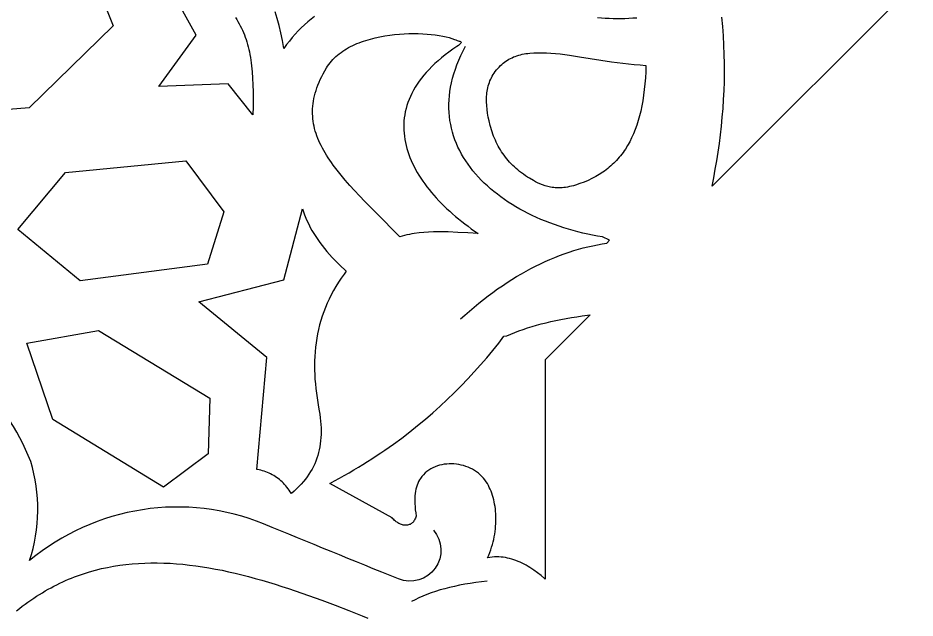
# Model space of a CAD drawing. Extents: x -332 to 348, y -263 to 352.
# Drawn here: x -240.91 to -199.38, y 142.42 to 170.19 of the extents above; entities that cross this region are included whole.
import ezdxf

# ---------------------------------------------------------------- set-up
doc = ezdxf.new("R2010")
doc.units = 0
doc.layers.add('LAYER_1', color=18, linetype='CONTINUOUS')
doc.layers.add('LAYER_2', color=174, linetype='CONTINUOUS')

msp = doc.modelspace()

# ---------------------------------------------------------------- linework, layer by layer
at = {"layer": 'LAYER_1'}
for points in [[(-230.841, 170.208), (-230.78, 170.112), (-230.722, 170.016), (-230.666, 169.918), (-230.613, 169.818), (-230.563, 169.718), (-230.515, 169.615), (-230.47, 169.512), (-230.427, 169.406), (-230.387, 169.299), (-230.349, 169.19), (-230.313, 169.078), (-230.28, 168.965), (-230.249, 168.849), (-230.22, 168.731), (-230.193, 168.611), (-230.169, 168.488), (-230.146, 168.362), (-230.126, 168.234), (-230.107, 168.102), (-230.09, 167.968), (-230.063, 167.69), (-230.042, 167.398), (-230.028, 167.092), (-230.021, 166.771), (-230.02, 166.435), (-230.024, 166.081), (-230.034, 165.71), (-231.182, 167.135), (-234.384, 167.012), (-232.658, 169.388), (-235.415, 174.375)], [(-199.376, 171.796), (-208.774, 162.398), (-208.697, 162.791), (-208.624, 163.185), (-208.556, 163.581), (-208.494, 163.979), (-208.436, 164.379), (-208.385, 164.781), (-208.339, 165.185), (-208.299, 165.591), (-208.266, 165.999), (-208.239, 166.409), (-208.218, 166.822), (-208.205, 167.237), (-208.198, 167.655), (-208.199, 168.075), (-208.208, 168.498), (-208.224, 168.924), (-208.248, 169.352), (-208.28, 169.784), (-208.321, 170.218)], [(-240.968, 142.753), (-240.837, 142.858), (-240.706, 142.959), (-240.575, 143.058), (-240.443, 143.153), (-240.311, 143.246), (-240.178, 143.336), (-240.046, 143.423), (-239.913, 143.508), (-239.779, 143.589), (-239.646, 143.668), (-239.511, 143.745), (-239.377, 143.819), (-239.242, 143.89), (-239.108, 143.958), (-238.972, 144.024), (-238.837, 144.088), (-238.701, 144.149), (-238.564, 144.208), (-238.428, 144.264), (-238.291, 144.318), (-238.156, 144.369), (-237.878, 144.466), (-237.6, 144.553), (-237.322, 144.631), (-237.042, 144.701), (-236.76, 144.762), (-236.478, 144.815), (-236.193, 144.859), (-235.907, 144.896), (-235.62, 144.925), (-235.331, 144.947), (-235.041, 144.961), (-234.749, 144.969), (-234.456, 144.969), (-234.162, 144.962), (-233.866, 144.949), (-233.569, 144.929), (-233.271, 144.903), (-232.972, 144.87), (-232.672, 144.832), (-232.37, 144.788), (-232.068, 144.739), (-231.764, 144.684), (-231.46, 144.624), (-231.155, 144.559), (-230.849, 144.489), (-230.543, 144.415), (-230.236, 144.336), (-229.928, 144.253), (-229.62, 144.166), (-229.311, 144.075), (-229.002, 143.981), (-228.693, 143.883), (-228.384, 143.782), (-228.075, 143.679), (-227.454, 143.463), (-226.834, 143.238), (-226.215, 143.005), (-225.596, 142.766), (-224.979, 142.523), (-224.709, 142.415)]]:
    msp.add_lwpolyline(points, dxfattribs=at)
for points in [[(-237.492, 172.298), (-236.503, 169.823), (-240.395, 166.032), (-244.051, 165.739), (-243.758, 169.395), (-239.967, 173.287)], [(-222.377, 169.464), (-222.169, 169.456), (-221.968, 169.443), (-221.775, 169.426), (-221.589, 169.403), (-221.412, 169.377), (-221.245, 169.347), (-221.09, 169.313), (-220.946, 169.275), (-220.815, 169.234), (-220.697, 169.19), (-220.637, 169.167), (-220.582, 169.148), (-220.487, 169.118), (-220.45, 169.106), (-220.421, 169.093), (-220.401, 169.079), (-220.394, 169.072), (-220.391, 169.063), (-220.389, 169.054), (-220.391, 169.044), (-220.403, 169.021), (-220.428, 168.993), (-220.466, 168.958), (-220.518, 168.915), (-220.586, 168.865), (-220.772, 168.734), (-220.954, 168.604), (-221.128, 168.473), (-221.294, 168.341), (-221.451, 168.208), (-221.601, 168.074), (-221.743, 167.94), (-221.876, 167.804), (-222.002, 167.668), (-222.12, 167.531), (-222.231, 167.393), (-222.334, 167.255), (-222.43, 167.116), (-222.518, 166.977), (-222.6, 166.837), (-222.674, 166.696), (-222.741, 166.556), (-222.801, 166.415), (-222.855, 166.273), (-222.901, 166.132), (-222.941, 165.99), (-222.975, 165.848), (-223.002, 165.705), (-223.023, 165.563), (-223.037, 165.421), (-223.046, 165.279), (-223.048, 165.136), (-223.044, 164.994), (-223.035, 164.852), (-223.02, 164.71), (-222.999, 164.569), (-222.972, 164.427), (-222.941, 164.286), (-222.903, 164.146), (-222.861, 164.006), (-222.813, 163.866), (-222.76, 163.727), (-222.702, 163.588), (-222.64, 163.45), (-222.572, 163.313), (-222.5, 163.176), (-222.423, 163.04), (-222.342, 162.905), (-222.256, 162.77), (-222.166, 162.637), (-222.072, 162.504), (-221.974, 162.372), (-221.871, 162.242), (-221.765, 162.112), (-221.655, 161.983), (-221.541, 161.856), (-221.424, 161.73), (-221.303, 161.605), (-221.178, 161.481), (-221.05, 161.359), (-220.919, 161.238), (-220.785, 161.118), (-220.648, 161), (-220.507, 160.884), (-220.364, 160.769), (-220.218, 160.655), (-220.07, 160.543), (-219.919, 160.433), (-219.765, 160.325), (-219.609, 160.218), (-220.078, 160.239), (-220.54, 160.263), (-220.996, 160.283), (-221.222, 160.288), (-221.447, 160.29), (-221.672, 160.288), (-221.895, 160.279), (-222.119, 160.264), (-222.341, 160.242), (-222.564, 160.211), (-222.675, 160.193), (-222.786, 160.171), (-222.898, 160.148), (-223.009, 160.121), (-223.12, 160.092), (-223.232, 160.06), (-224.345, 161.179), (-224.604, 161.442), (-224.854, 161.699), (-225.094, 161.951), (-225.324, 162.198), (-225.544, 162.44), (-225.753, 162.679), (-225.951, 162.914), (-226.137, 163.146), (-226.311, 163.376), (-226.393, 163.49), (-226.472, 163.603), (-226.547, 163.716), (-226.619, 163.829), (-226.688, 163.941), (-226.753, 164.054), (-226.815, 164.166), (-226.873, 164.278), (-226.927, 164.389), (-226.977, 164.501), (-227.024, 164.613), (-227.067, 164.725), (-227.106, 164.838), (-227.141, 164.95), (-227.172, 165.063), (-227.199, 165.176), (-227.221, 165.29), (-227.24, 165.404), (-227.254, 165.518), (-227.264, 165.634), (-227.269, 165.749), (-227.27, 165.866), (-227.266, 165.983), (-227.258, 166.101), (-227.245, 166.22), (-227.228, 166.34), (-227.205, 166.461), (-227.178, 166.583), (-227.146, 166.706), (-227.109, 166.831), (-227.067, 166.956), (-227.02, 167.083), (-226.967, 167.211), (-226.91, 167.341), (-226.847, 167.472), (-226.779, 167.604), (-226.705, 167.739), (-226.626, 167.874), (-226.574, 167.958), (-226.518, 168.038), (-226.458, 168.116), (-226.395, 168.192), (-226.329, 168.265), (-226.259, 168.336), (-226.186, 168.404), (-226.11, 168.469), (-226.032, 168.532), (-225.95, 168.593), (-225.866, 168.652), (-225.78, 168.708), (-225.691, 168.762), (-225.599, 168.813), (-225.506, 168.863), (-225.41, 168.91), (-225.313, 168.955), (-225.214, 168.998), (-225.113, 169.039), (-225.01, 169.077), (-224.906, 169.114), (-224.801, 169.149), (-224.587, 169.212), (-224.368, 169.268), (-224.147, 169.316), (-223.923, 169.357), (-223.699, 169.391), (-223.474, 169.419), (-223.249, 169.44), (-223.026, 169.454), (-222.806, 169.463), (-222.589, 169.466)], [(-216.645, 168.579), (-216.444, 168.572), (-216.239, 168.56), (-216.028, 168.542), (-215.813, 168.519), (-215.592, 168.492), (-215.367, 168.462), (-214.904, 168.393), (-213.931, 168.238), (-213.423, 168.161), (-213.165, 168.125), (-212.904, 168.092), (-212.64, 168.061), (-212.374, 168.034), (-212.105, 168.011), (-211.834, 167.993), (-211.846, 167.698), (-211.862, 167.413), (-211.885, 167.136), (-211.912, 166.868), (-211.945, 166.608), (-211.984, 166.357), (-212.028, 166.114), (-212.077, 165.879), (-212.133, 165.652), (-212.194, 165.433), (-212.261, 165.223), (-212.333, 165.02), (-212.412, 164.824), (-212.496, 164.637), (-212.587, 164.457), (-212.683, 164.284), (-212.786, 164.119), (-212.84, 164.039), (-212.895, 163.961), (-212.951, 163.884), (-213.01, 163.81), (-213.07, 163.737), (-213.131, 163.666), (-213.194, 163.597), (-213.259, 163.529), (-213.325, 163.463), (-213.393, 163.399), (-213.462, 163.336), (-213.533, 163.276), (-213.606, 163.216), (-213.68, 163.159), (-213.756, 163.103), (-213.834, 163.049), (-213.994, 162.945), (-214.161, 162.848), (-214.334, 162.756), (-214.515, 162.671), (-214.702, 162.593), (-214.896, 162.52), (-215.097, 162.452), (-215.192, 162.424), (-215.286, 162.399), (-215.377, 162.379), (-215.466, 162.361), (-215.553, 162.347), (-215.638, 162.337), (-215.721, 162.33), (-215.802, 162.325), (-215.88, 162.324), (-215.957, 162.325), (-216.032, 162.329), (-216.105, 162.336), (-216.176, 162.344), (-216.246, 162.355), (-216.379, 162.383), (-216.506, 162.418), (-216.626, 162.459), (-216.74, 162.504), (-216.848, 162.553), (-216.951, 162.605), (-217.048, 162.659), (-217.228, 162.765), (-217.324, 162.825), (-217.418, 162.887), (-217.509, 162.951), (-217.597, 163.016), (-217.683, 163.082), (-217.766, 163.15), (-217.847, 163.22), (-217.925, 163.291), (-218.001, 163.363), (-218.074, 163.437), (-218.144, 163.513), (-218.213, 163.59), (-218.278, 163.668), (-218.342, 163.748), (-218.403, 163.829), (-218.461, 163.912), (-218.517, 163.996), (-218.571, 164.082), (-218.623, 164.169), (-218.672, 164.257), (-218.72, 164.346), (-218.765, 164.437), (-218.807, 164.53), (-218.848, 164.623), (-218.886, 164.718), (-218.922, 164.814), (-218.956, 164.912), (-218.988, 165.011), (-219.018, 165.111), (-219.046, 165.212), (-219.096, 165.419), (-219.133, 165.6), (-219.164, 165.779), (-219.188, 165.956), (-219.205, 166.13), (-219.214, 166.302), (-219.215, 166.387), (-219.213, 166.471), (-219.21, 166.555), (-219.204, 166.637), (-219.195, 166.719), (-219.183, 166.8), (-219.169, 166.881), (-219.152, 166.96), (-219.132, 167.039), (-219.11, 167.117), (-219.084, 167.194), (-219.055, 167.27), (-219.022, 167.346), (-218.987, 167.42), (-218.948, 167.494), (-218.905, 167.566), (-218.859, 167.638), (-218.809, 167.709), (-218.755, 167.779), (-218.698, 167.847), (-218.636, 167.915), (-218.571, 167.982), (-218.51, 168.039), (-218.448, 168.092), (-218.384, 168.143), (-218.317, 168.19), (-218.249, 168.234), (-218.18, 168.275), (-218.108, 168.313), (-218.035, 168.348), (-217.96, 168.38), (-217.883, 168.41), (-217.805, 168.437), (-217.725, 168.461), (-217.644, 168.483), (-217.56, 168.503), (-217.475, 168.52), (-217.389, 168.534), (-217.301, 168.547), (-217.212, 168.557), (-217.028, 168.572), (-216.839, 168.579)], [(-231.374, 161.217), (-232.131, 158.792), (-238.027, 158.019), (-240.907, 160.393), (-238.713, 163.035), (-233.135, 163.575)], [(-227.692, 161.214), (-227.638, 161.069), (-227.579, 160.925), (-227.516, 160.782), (-227.448, 160.638), (-227.374, 160.496), (-227.295, 160.353), (-227.212, 160.212), (-227.123, 160.07), (-227.029, 159.93), (-226.93, 159.789), (-226.825, 159.65), (-226.716, 159.511), (-226.601, 159.372), (-226.48, 159.234), (-226.354, 159.096), (-226.223, 158.959), (-226.086, 158.823), (-225.944, 158.687), (-225.796, 158.551), (-225.707, 158.473), (-225.813, 158.332), (-225.946, 158.144), (-226.072, 157.954), (-226.191, 157.763), (-226.302, 157.57), (-226.407, 157.375), (-226.504, 157.179), (-226.594, 156.982), (-226.677, 156.783), (-226.753, 156.584), (-226.823, 156.382), (-226.886, 156.18), (-226.942, 155.977), (-226.992, 155.772), (-227.036, 155.567), (-227.074, 155.361), (-227.105, 155.153), (-227.131, 154.945), (-227.151, 154.736), (-227.165, 154.526), (-227.174, 154.315), (-227.178, 154.104), (-227.176, 153.892), (-227.169, 153.679), (-227.157, 153.466), (-227.14, 153.252), (-227.118, 153.037), (-227.092, 152.822), (-227.061, 152.606), (-227.026, 152.39), (-226.987, 152.176), (-226.956, 152.007), (-226.931, 151.843), (-226.91, 151.681), (-226.894, 151.522), (-226.882, 151.366), (-226.875, 151.212), (-226.873, 151.061), (-226.876, 150.913), (-226.883, 150.766), (-226.895, 150.623), (-226.912, 150.481), (-226.934, 150.342), (-226.961, 150.206), (-226.992, 150.072), (-227.029, 149.94), (-227.071, 149.81), (-227.118, 149.682), (-227.171, 149.556), (-227.228, 149.432), (-227.291, 149.31), (-227.36, 149.19), (-227.435, 149.072), (-227.515, 148.955), (-227.601, 148.84), (-227.693, 148.727), (-227.792, 148.615), (-227.897, 148.504), (-228.008, 148.395), (-228.126, 148.288), (-228.25, 148.182), (-228.251, 148.181), (-228.301, 148.258), (-228.351, 148.33), (-228.402, 148.4), (-228.454, 148.468), (-228.509, 148.533), (-228.565, 148.596), (-228.622, 148.656), (-228.681, 148.714), (-228.742, 148.77), (-228.804, 148.823), (-228.868, 148.873), (-228.934, 148.921), (-229, 148.967), (-229.069, 149.01), (-229.139, 149.05), (-229.21, 149.087), (-229.283, 149.122), (-229.356, 149.153), (-229.432, 149.183), (-229.508, 149.209), (-229.586, 149.233), (-229.665, 149.253), (-229.744, 149.271), (-229.825, 149.287), (-229.845, 149.29), (-229.384, 154.47), (-232.541, 157.046), (-228.595, 158.062), (-227.741, 161.36)], [(-216.5, 154.365), (-216.5, 144.219), (-216.534, 144.249), (-216.693, 144.383), (-216.858, 144.513), (-217.028, 144.636), (-217.203, 144.751), (-217.293, 144.806), (-217.383, 144.858), (-217.475, 144.908), (-217.567, 144.955), (-217.661, 144.999), (-217.756, 145.04), (-217.851, 145.077), (-217.948, 145.112), (-218.045, 145.143), (-218.144, 145.17), (-218.243, 145.193), (-218.343, 145.212), (-218.443, 145.227), (-218.544, 145.238), (-218.646, 145.244), (-218.748, 145.245), (-218.851, 145.241), (-218.955, 145.233), (-219.059, 145.219), (-219.163, 145.199), (-219.112, 145.322), (-219.065, 145.445), (-219.021, 145.568), (-218.981, 145.691), (-218.945, 145.813), (-218.913, 145.936), (-218.884, 146.058), (-218.859, 146.181), (-218.837, 146.302), (-218.819, 146.423), (-218.804, 146.543), (-218.793, 146.663), (-218.785, 146.781), (-218.781, 146.898), (-218.78, 147.015), (-218.782, 147.13), (-218.787, 147.244), (-218.795, 147.356), (-218.807, 147.466), (-218.822, 147.576), (-218.839, 147.683), (-218.86, 147.788), (-218.884, 147.892), (-218.911, 147.993), (-218.94, 148.092), (-218.973, 148.189), (-219.008, 148.283), (-219.046, 148.375), (-219.087, 148.464), (-219.13, 148.551), (-219.176, 148.635), (-219.225, 148.715), (-219.286, 148.806), (-219.354, 148.892), (-219.428, 148.973), (-219.507, 149.049), (-219.591, 149.119), (-219.679, 149.185), (-219.771, 149.246), (-219.868, 149.301), (-219.967, 149.351), (-220.07, 149.396), (-220.175, 149.435), (-220.282, 149.469), (-220.391, 149.497), (-220.501, 149.519), (-220.613, 149.536), (-220.725, 149.547), (-220.837, 149.552), (-220.949, 149.551), (-221.06, 149.544), (-221.171, 149.531), (-221.28, 149.512), (-221.387, 149.486), (-221.492, 149.455), (-221.595, 149.417), (-221.695, 149.372), (-221.791, 149.321), (-221.884, 149.263), (-221.973, 149.199), (-222.057, 149.128), (-222.136, 149.05), (-222.21, 148.966), (-222.278, 148.874), (-222.323, 148.804), (-222.364, 148.728), (-222.4, 148.649), (-222.432, 148.565), (-222.46, 148.475), (-222.483, 148.381), (-222.502, 148.282), (-222.516, 148.177), (-222.527, 148.067), (-222.532, 147.952), (-222.534, 147.831), (-222.531, 147.703), (-222.524, 147.57), (-222.512, 147.431), (-222.495, 147.286), (-222.475, 147.134), (-222.49, 147.082), (-222.508, 147.033), (-222.528, 146.988), (-222.55, 146.947), (-222.575, 146.909), (-222.601, 146.874), (-222.629, 146.843), (-222.659, 146.815), (-222.691, 146.791), (-222.724, 146.77), (-222.758, 146.752), (-222.794, 146.737), (-222.831, 146.726), (-222.869, 146.717), (-222.908, 146.712), (-222.947, 146.71), (-222.987, 146.71), (-223.028, 146.714), (-223.069, 146.721), (-223.11, 146.73), (-223.152, 146.742), (-223.193, 146.757), (-223.235, 146.775), (-223.276, 146.796), (-223.317, 146.819), (-223.358, 146.845), (-223.398, 146.873), (-223.437, 146.904), (-223.475, 146.937), (-223.513, 146.973), (-223.549, 147.011), (-223.585, 147.052), (-226.475, 148.649), (-226.247, 148.77), (-226.022, 148.892), (-225.8, 149.015), (-225.581, 149.14), (-225.364, 149.267), (-225.149, 149.395), (-224.938, 149.524), (-224.728, 149.654), (-224.521, 149.786), (-224.317, 149.919), (-224.115, 150.054), (-223.916, 150.19), (-223.719, 150.327), (-223.524, 150.465), (-223.141, 150.746), (-222.768, 151.031), (-222.404, 151.321), (-222.048, 151.616), (-221.701, 151.916), (-221.362, 152.22), (-221.031, 152.529), (-220.708, 152.841), (-220.393, 153.158), (-220.086, 153.479), (-219.785, 153.804), (-219.492, 154.133), (-219.206, 154.465), (-218.926, 154.801), (-218.653, 155.141), (-218.409, 155.455), (-218.282, 155.475), (-218.096, 155.555), (-217.906, 155.631), (-217.712, 155.705), (-217.514, 155.775), (-217.312, 155.842), (-217.106, 155.907), (-216.895, 155.968), (-216.679, 156.027), (-216.459, 156.082), (-216.234, 156.135), (-216.005, 156.185), (-215.771, 156.233), (-215.532, 156.278), (-215.288, 156.32), (-215.039, 156.36), (-214.784, 156.398), (-214.411, 156.455)], [(-232.03, 152.597), (-232.108, 150.015), (-234.17, 148.48), (-239.289, 151.606), (-240.493, 155.133), (-237.183, 155.729)]]:
    msp.add_lwpolyline(points, close=True, dxfattribs=at)
at = {"layer": 'LAYER_2'}
for points in [[(-227.178, 170.248), (-227.336, 170.128), (-227.491, 170.001), (-227.642, 169.869), (-227.789, 169.731), (-227.933, 169.587), (-228.073, 169.437), (-228.21, 169.281), (-228.343, 169.119), (-228.472, 168.951), (-228.597, 168.776), (-228.666, 169.144), (-228.74, 169.497), (-228.82, 169.834), (-228.904, 170.156), (-228.993, 170.463)], [(-212.252, 170.184), (-212.437, 170.17), (-212.622, 170.16), (-212.806, 170.153), (-212.99, 170.15), (-213.173, 170.149), (-213.355, 170.151), (-213.537, 170.156), (-213.718, 170.164), (-213.899, 170.174), (-214.08, 170.186)], [(-220.414, 156.256), (-220.225, 156.428), (-220.009, 156.619), (-219.793, 156.803), (-219.576, 156.983), (-219.358, 157.156), (-219.14, 157.324), (-218.921, 157.487), (-218.703, 157.644), (-218.483, 157.796), (-218.264, 157.942), (-218.044, 158.082), (-217.823, 158.217), (-217.603, 158.347), (-217.383, 158.471), (-217.162, 158.59), (-216.941, 158.704), (-216.72, 158.812), (-216.5, 158.914), (-216.279, 159.011), (-216.058, 159.103), (-215.838, 159.19), (-215.617, 159.271), (-215.397, 159.347), (-215.177, 159.417), (-214.957, 159.482), (-214.738, 159.542), (-214.519, 159.597), (-214.301, 159.646), (-214.083, 159.69), (-213.865, 159.729), (-213.648, 159.762), (-213.52, 159.905), (-213.84, 160.054), (-214.072, 160.093), (-214.302, 160.136), (-214.531, 160.183), (-214.757, 160.234), (-214.982, 160.289), (-215.205, 160.348), (-215.425, 160.41), (-215.644, 160.477), (-215.859, 160.547), (-216.073, 160.621), (-216.283, 160.698), (-216.491, 160.78), (-216.696, 160.864), (-216.897, 160.953), (-217.096, 161.045), (-217.291, 161.14), (-217.482, 161.239), (-217.67, 161.341), (-217.854, 161.447), (-218.034, 161.556), (-218.21, 161.668), (-218.382, 161.784), (-218.55, 161.903), (-218.713, 162.025), (-218.872, 162.15), (-219.026, 162.279), (-219.175, 162.41), (-219.319, 162.545), (-219.457, 162.682), (-219.591, 162.822), (-219.719, 162.966), (-219.842, 163.112), (-219.959, 163.261), (-220.071, 163.413), (-220.176, 163.568), (-220.276, 163.726), (-220.369, 163.886), (-220.456, 164.049), (-220.536, 164.214), (-220.61, 164.383), (-220.677, 164.553), (-220.737, 164.726), (-220.79, 164.902), (-220.836, 165.08), (-220.875, 165.261), (-220.907, 165.444), (-220.931, 165.629), (-220.947, 165.817), (-220.956, 166.006), (-220.956, 166.198), (-220.949, 166.393), (-220.933, 166.589), (-220.909, 166.788), (-220.877, 166.988), (-220.836, 167.191), (-220.786, 167.395), (-220.727, 167.602), (-220.659, 167.81), (-220.583, 168.021), (-220.497, 168.233), (-220.401, 168.447), (-220.296, 168.663), (-220.182, 168.88)], [(-219.186, 144.12), (-219.452, 144.089), (-219.713, 144.055), (-219.968, 144.018), (-220.218, 143.977), (-220.46, 143.932), (-220.697, 143.883), (-220.927, 143.831), (-221.151, 143.775), (-221.368, 143.715), (-221.578, 143.651), (-221.781, 143.583), (-221.977, 143.51), (-222.166, 143.433), (-222.347, 143.352), (-222.521, 143.266), (-222.687, 143.176)]]:
    msp.add_lwpolyline(points, dxfattribs=at)
msp.add_lwpolyline([(-221.675, 146.483, -0.788452), (-223.288, 144.225, -0.001102), (-229.533, 146.77, 0.136937), (-235.145, 147.429, 0.135024), (-240.366, 145.075, 0.152049), (-240.316, 149.663, 0.116205), (-243.036, 153.589)], format="xyb", dxfattribs=at)

doc.saveas('drawing.dxf')
